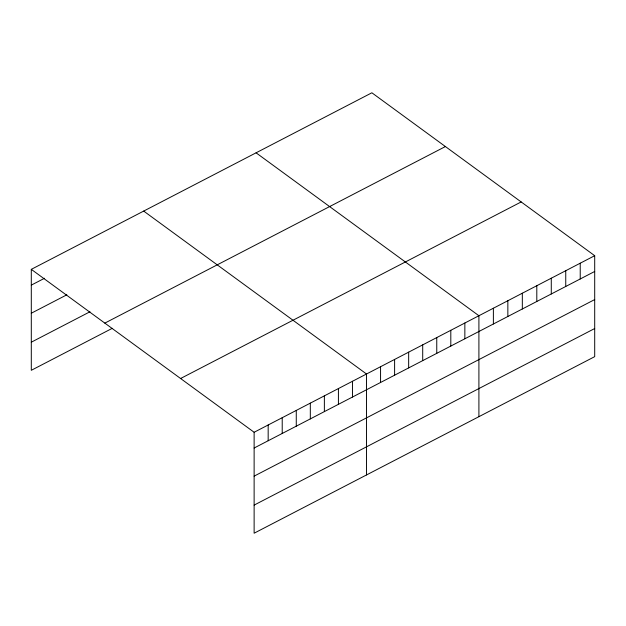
<?xml version="1.0" encoding="UTF-8"?>
<svg xmlns="http://www.w3.org/2000/svg" width="626" height="626" viewBox="0 0 626 626"><rect width="100%" height="100%" fill="white"/><g stroke="black" fill="none" stroke-linecap="round" stroke-linejoin="round"><path stroke-width="0.94" d="M31.3 269.352L254.125 432.269L254.125 533.211L594.7 356.648L594.7 255.698L371.875 92.789L31.3 269.352L31.3 370.302L112.289 328.314M31.3 285.12L44.524 278.265M31.3 313.227L66.833 294.807M31.3 342.195L89.972 311.771M104.832 323.118L445.407 146.547M180.593 378.503L521.168 201.94M254.125 432.269L594.7 255.698M254.125 448.028L594.7 271.465M254.125 476.136L594.7 299.572M254.125 505.104L594.7 328.533M256.081 152.822L478.906 315.731L478.906 416.681M143.69 211.087L366.515 373.996L366.515 474.946M580.224 263.202L580.224 278.969M565.747 270.706L565.747 286.473M551.279 278.21L551.279 293.977M536.803 285.714L536.803 301.482M522.327 293.218L522.327 308.986M507.85 300.723L507.85 316.482M493.382 308.227L493.382 323.986M464.852 323.016L464.852 338.776M450.806 330.293L450.806 346.061M436.76 337.578L436.76 353.346M422.707 344.863L422.707 360.631M408.661 352.148L408.661 367.908M394.607 359.434L394.607 375.193M380.561 366.711L380.561 382.478M352.461 381.281L352.461 397.048M338.416 388.566L338.416 404.326M324.37 395.851L324.37 411.611M310.316 403.128L310.316 418.896M296.27 410.413L296.27 426.181M282.216 417.698L282.216 433.466M268.171 424.984L268.171 440.743"/></g></svg>
